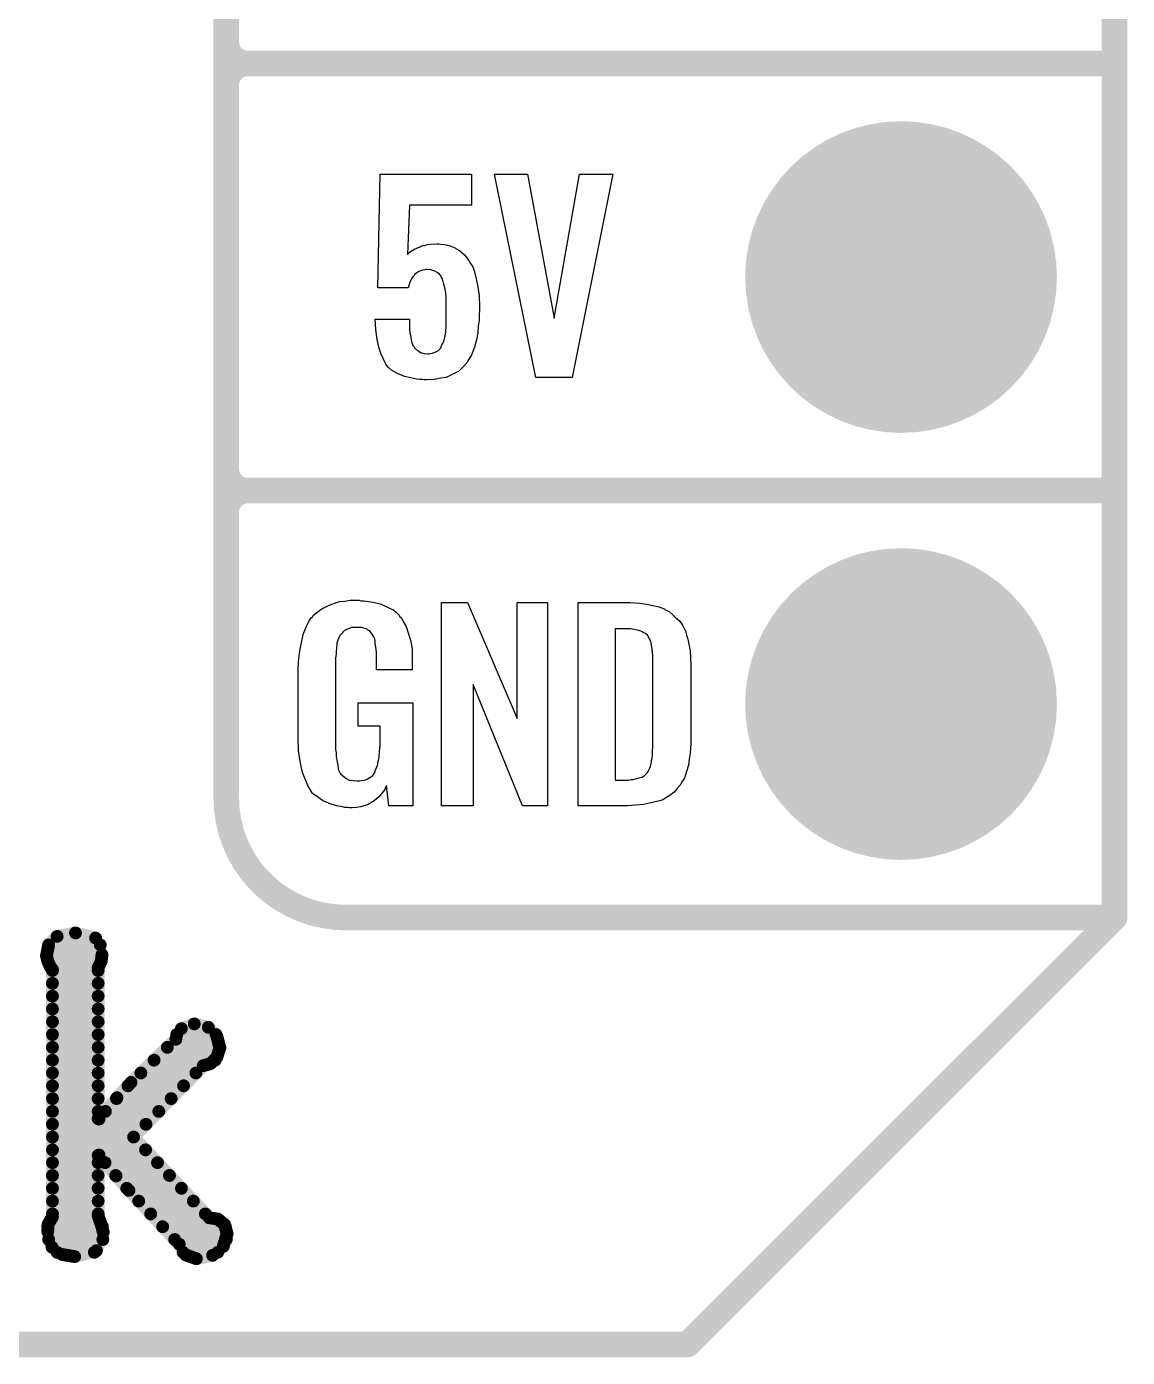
# Model space of a CAD drawing. Extents: x -0.07 to 0.95, y -0.15 to 2.1.
# Drawn here: x 0.6952 to 0.953, y -0.153 to 0.1587 of the extents above; entities that cross this region are included whole.
import ezdxf

# ---------------------------------------------------------------- set-up
doc = ezdxf.new("R2010")
doc.units = 0
doc.layers.get('0').update_dxf_attribs({"linetype": 'CONTINUOUS'})
for name, color, linetype in [('gko', 6, 'CONTINUOUS'), ('gto', 2, 'CONTINUOUS'), ('gts', 1, 'CONTINUOUS')]:
    doc.layers.add(name, color=color, linetype=linetype)

# ---------------------------------------------------------------- blocks, each defined once
blk = doc.blocks.new('D10')
at = {"const_width": 0.003}
blk.add_lwpolyline([(-0.0015, 0, 1), (0.0015, 0, 1)], format="xyb", close=True, dxfattribs=at)
blk = doc.blocks.new('D15')
at = {"const_width": 0.0015}
blk.add_lwpolyline([(-0.00075, 0, 1), (0.00075, 0, 1)], format="xyb", close=True, dxfattribs=at)
blk = doc.blocks.new('D43')
at = {"const_width": 0.0365}
blk.add_lwpolyline([(-0.01825, 0, 1), (0.01825, 0, 1)], format="xyb", close=True, dxfattribs=at)

msp = doc.modelspace()

# ---------------------------------------------------------------- linework, layer by layer
at = {"layer": 'gko', "color": 6, "const_width": 0.006}
for points in [[(0.95, 1.7), (0.95, -0.05)], [(0.85, -0.15), (0.95, -0.05)], [(-0.05, -0.15), (0.85, -0.15)]]:
    msp.add_lwpolyline(points, dxfattribs=at)
at = {"layer": 'gto', "color": 2}
for points, const_width in [([(0.742, -0.022), (0.742, 0.722)], 0.006), ([(0.742, 0.155), (0.742, 0.245)], 0.006), ([(0.742, 0.155), (0.742, 0.155)], 0.006), ([(0.742, 0.155), (0.742, 0.155)], 0.006), ([(0.747, 0.15), (0.747, 0.15)], 0.006), ([(0.747, 0.15), (0.747, 0.15)], 0.006), ([(0.747, 0.15), (0.747, 0.15)], 0.006), ([(0.747, 0.15), (0.747, 0.15)], 0.006), ([(0.747, 0.15), (0.95, 0.15)], 0.006), ([(0.747, 0.15), (0.95, 0.15)], 0.006), ([(0.742, 0.055), (0.742, 0.145)], 0.006), ([(0.742, 0.055), (0.742, 0.055)], 0.006), ([(0.742, 0.055), (0.742, 0.055)], 0.006), ([(0.747, 0.05), (0.747, 0.05)], 0.006), ([(0.747, 0.05), (0.747, 0.05)], 0.006), ([(0.747, 0.05), (0.747, 0.05)], 0.006), ([(0.747, 0.05), (0.747, 0.05)], 0.006), ([(0.747, 0.05), (0.95, 0.05)], 0.006), ([(0.747, 0.05), (0.95, 0.05)], 0.006), ([(0.742, -0.022), (0.742, -0.022)], 0.006), ([(0.742, -0.022), (0.742, -0.022)], 0.006), ([(0.77, -0.05), (0.95, -0.05)], 0.006), ([(0.8996, -0.05), (0.939, -0.05)], 0.006), ([(0.7004, -0.0564), (0.7024, -0.0544)], 0.003), ([(0.7024, -0.0544), (0.7067, -0.0536)], 0.003), ([(0.7067, -0.0536), (0.7114, -0.0548)], 0.003), ([(0.6999, -0.059), (0.7004, -0.0564)], 0.003), ([(0.7004, -0.0564), (0.7125, -0.0564)], 0.003), ([(0.7114, -0.0548), (0.7129, -0.0587)], 0.003), ([(0.6999, -0.059), (0.7002, -0.0602)], 0.003), ([(0.7, -0.0594), (0.7128, -0.0594)], 0.003), ([(0.7002, -0.0602), (0.7007, -0.0614)], 0.003), ([(0.712, -0.0617), (0.7127, -0.0603)], 0.003), ([(0.7127, -0.0603), (0.7129, -0.0587)], 0.003), ([(0.7007, -0.0614), (0.7013, -0.0622)], 0.003), ([(0.7013, -0.1201), (0.7013, -0.0622)], 0.003), ([(0.7013, -0.0624), (0.712, -0.0624)], 0.003), ([(0.712, -0.0971), (0.712, -0.0617)], 0.003), ([(0.7013, -0.0654), (0.712, -0.0654)], 0.003), ([(0.7013, -0.0684), (0.712, -0.0684)], 0.003), ([(0.7013, -0.0714), (0.712, -0.0714)], 0.003), ([(0.7013, -0.0744), (0.712, -0.0744)], 0.003), ([(0.7302, -0.0785), (0.7315, -0.076)], 0.003), ([(0.7315, -0.076), (0.7345, -0.0749)], 0.003), ([(0.7345, -0.0749), (0.7378, -0.0757)], 0.003), ([(0.7378, -0.0757), (0.7398, -0.0778)], 0.003), ([(0.7013, -0.0774), (0.712, -0.0774)], 0.003), ([(0.7197, -0.0886), (0.7302, -0.0785)], 0.003), ([(0.7304, -0.0774), (0.7396, -0.0774)], 0.003), ([(0.7398, -0.0778), (0.7405, -0.0805)], 0.003), ([(0.7013, -0.0804), (0.712, -0.0804)], 0.003), ([(0.7282, -0.0804), (0.7405, -0.0804)], 0.003), ([(0.7398, -0.0827), (0.7405, -0.0805)], 0.003), ([(0.7013, -0.0834), (0.712, -0.0834)], 0.003), ([(0.7203, -0.1014), (0.7366, -0.0847)], 0.003), ([(0.7251, -0.0834), (0.7394, -0.0834)], 0.003), ([(0.7366, -0.0847), (0.7383, -0.0842)], 0.003), ([(0.7383, -0.0842), (0.7398, -0.0827)], 0.003), ([(0.7013, -0.0864), (0.712, -0.0864)], 0.003), ([(0.7164, -0.0922), (0.7197, -0.0886)], 0.003), ([(0.722, -0.0864), (0.7349, -0.0864)], 0.003), ([(0.7013, -0.0894), (0.712, -0.0894)], 0.003), ([(0.719, -0.0894), (0.732, -0.0894)], 0.003), ([(0.7013, -0.0924), (0.712, -0.0924)], 0.003), ([(0.7122, -0.0972), (0.7164, -0.0922)], 0.003), ([(0.7163, -0.0924), (0.7291, -0.0924)], 0.003), ([(0.7013, -0.0954), (0.712, -0.0954)], 0.003), ([(0.712, -0.0971), (0.7122, -0.0972)], 0.003), ([(0.7137, -0.0954), (0.7262, -0.0954)], 0.003), ([(0.7013, -0.0984), (0.7232, -0.0984)], 0.003), ([(0.7013, -0.1014), (0.7203, -0.1014)], 0.003), ([(0.7203, -0.1014), (0.738, -0.1203)], 0.003), ([(0.7013, -0.1044), (0.7231, -0.1044)], 0.003), ([(0.7013, -0.1074), (0.712, -0.1074)], 0.003), ([(0.712, -0.1057), (0.7122, -0.1056)], 0.003), ([(0.712, -0.1199), (0.712, -0.1057)], 0.003), ([(0.7122, -0.1056), (0.7162, -0.1105)], 0.003), ([(0.7136, -0.1074), (0.7259, -0.1074)], 0.003), ([(0.7013, -0.1104), (0.712, -0.1104)], 0.003), ([(0.7161, -0.1104), (0.7287, -0.1104)], 0.003), ([(0.7162, -0.1105), (0.7192, -0.1139)], 0.003), ([(0.7013, -0.1134), (0.712, -0.1134)], 0.003), ([(0.7187, -0.1134), (0.7315, -0.1134)], 0.003), ([(0.7013, -0.1164), (0.712, -0.1164)], 0.003), ([(0.7192, -0.1139), (0.731, -0.1265)], 0.003), ([(0.7215, -0.1164), (0.7343, -0.1164)], 0.003), ([(0.7013, -0.1194), (0.712, -0.1194)], 0.003), ([(0.712, -0.1199), (0.7127, -0.1218)], 0.003), ([(0.7243, -0.1194), (0.7371, -0.1194)], 0.003), ([(0.7002, -0.1235), (0.7003, -0.1218)], 0.003), ([(0.7002, -0.1224), (0.713, -0.1224)], 0.003), ([(0.7003, -0.1218), (0.7013, -0.1201)], 0.003), ([(0.7127, -0.1218), (0.7132, -0.1237)], 0.003), ([(0.7271, -0.1224), (0.7418, -0.1224)], 0.003), ([(0.738, -0.1203), (0.74, -0.1206)], 0.003), ([(0.74, -0.1206), (0.7416, -0.1219)], 0.003), ([(0.7416, -0.1219), (0.7422, -0.124)], 0.003), ([(0.7002, -0.1235), (0.7012, -0.1272)], 0.003), ([(0.7004, -0.1254), (0.7131, -0.1254)], 0.003), ([(0.7116, -0.128), (0.7132, -0.1237)], 0.003), ([(0.7299, -0.1254), (0.742, -0.1254)], 0.003), ([(0.7413, -0.127), (0.7422, -0.124)], 0.003), ([(0.7012, -0.1272), (0.7036, -0.1289)], 0.003), ([(0.7024, -0.1284), (0.7111, -0.1284)], 0.003), ([(0.7036, -0.1289), (0.7065, -0.1294)], 0.003), ([(0.7065, -0.1294), (0.7116, -0.128)], 0.003), ([(0.731, -0.1265), (0.7325, -0.129)], 0.003), ([(0.7319, -0.1284), (0.74, -0.1284)], 0.003), ([(0.7325, -0.129), (0.735, -0.1299)], 0.003), ([(0.735, -0.1299), (0.7388, -0.1291)], 0.003), ([(0.7388, -0.1291), (0.7413, -0.127)], 0.003)]:
    msp.add_lwpolyline(points, dxfattribs=dict(at, const_width=const_width))
at = {"layer": 'gto', "color": 2, "const_width": 0.006}
for points in [[(0.742, 0.155, 0.414214), (0.747, 0.15)], [(0.747, 0.15, 0.414214), (0.742, 0.145)], [(0.747, 0.15, 0.414214), (0.742, 0.145)], [(0.742, 0.055, 0.414214), (0.747, 0.05)], [(0.747, 0.05, 0.414214), (0.742, 0.045)], [(0.747, 0.05, 0.414214), (0.742, 0.045)], [(0.742, -0.022, 0.414214), (0.77, -0.05)]]:
    msp.add_lwpolyline(points, format="xyb", dxfattribs=at)
at = {"layer": 'gto', "color": 2}
for points in [[(0.7994, 0.1168), (0.7849, 0.1168), (0.7844, 0.1053), (0.7845, 0.1054), (0.7846, 0.1055), (0.7851, 0.106), (0.7861, 0.1065), (0.7873, 0.1071), (0.7874, 0.1071), (0.7876, 0.1072), (0.788, 0.1074), (0.7885, 0.1074), (0.7891, 0.1076), (0.7898, 0.1077), (0.7913, 0.1078), (0.7918, 0.1078), (0.7922, 0.1077), (0.7931, 0.1076), (0.7942, 0.1074), (0.7954, 0.1069), (0.7966, 0.1062), (0.7978, 0.1052), (0.7988, 0.1039), (0.7989, 0.1037), (0.7992, 0.1032), (0.7997, 0.1024), (0.8001, 0.1012), (0.8005, 0.0996), (0.8009, 0.0977), (0.8012, 0.0956), (0.8013, 0.0931), (0.8013, 0.093), (0.8013, 0.0928), (0.8013, 0.0926), (0.8013, 0.0922), (0.8012, 0.0912), (0.8012, 0.0899), (0.801, 0.0885), (0.8009, 0.0869), (0.8006, 0.0853), (0.8002, 0.0839), (0.8002, 0.0837), (0.8, 0.0832), (0.7997, 0.0826), (0.7994, 0.0817), (0.7988, 0.0808), (0.7983, 0.0799), (0.7974, 0.0789), (0.7965, 0.078), (0.7964, 0.0779), (0.796, 0.0777), (0.7954, 0.0774), (0.7946, 0.077), (0.7935, 0.0765), (0.7922, 0.0763), (0.7907, 0.076), (0.7889, 0.0759), (0.7883, 0.0759), (0.7878, 0.076), (0.7873, 0.076), (0.7866, 0.0761), (0.7852, 0.0764), (0.7837, 0.0767), (0.7821, 0.0774), (0.7807, 0.0782), (0.78, 0.0788), (0.7795, 0.0794), (0.7794, 0.0796), (0.7791, 0.0801), (0.7787, 0.0809), (0.7782, 0.0821), (0.7777, 0.0836), (0.7773, 0.0854), (0.777, 0.0877), (0.7769, 0.0901), (0.7849, 0.0901), (0.7849, 0.09), (0.7849, 0.0895), (0.7849, 0.0888), (0.7849, 0.0878), (0.785, 0.0869), (0.7852, 0.0859), (0.7854, 0.0849), (0.7857, 0.084), (0.7858, 0.084), (0.7859, 0.0838), (0.7861, 0.0834), (0.7865, 0.083), (0.787, 0.0827), (0.7875, 0.0823), (0.7883, 0.0821), (0.7892, 0.082), (0.7895, 0.082), (0.7898, 0.0821), (0.7903, 0.0822), (0.7912, 0.0826), (0.7917, 0.0828), (0.7921, 0.0832), (0.7921, 0.0833), (0.7923, 0.0835), (0.7923, 0.0838), (0.7925, 0.0841), (0.7928, 0.0846), (0.793, 0.0852), (0.7933, 0.0866), (0.7933, 0.0867), (0.7934, 0.087), (0.7934, 0.0875), (0.7935, 0.0882), (0.7935, 0.089), (0.7935, 0.0901), (0.7935, 0.0913), (0.7935, 0.0926), (0.7935, 0.0926), (0.7935, 0.0927), (0.7935, 0.0933), (0.7935, 0.0941), (0.7935, 0.0952), (0.7934, 0.0963), (0.7932, 0.0975), (0.7929, 0.0986), (0.7926, 0.0995), (0.7926, 0.0996), (0.7924, 0.0999), (0.7923, 0.1002), (0.7919, 0.1007), (0.7914, 0.1011), (0.7908, 0.1014), (0.7899, 0.1017), (0.789, 0.1018), (0.7887, 0.1018), (0.7885, 0.1017), (0.788, 0.1016), (0.7871, 0.1013), (0.7866, 0.101), (0.7861, 0.1006), (0.7861, 0.1005), (0.786, 0.1004), (0.7858, 0.1001), (0.7855, 0.0998), (0.785, 0.0988), (0.7846, 0.0975), (0.7775, 0.0975), (0.778, 0.1241), (0.7994, 0.1241), (0.7994, 0.1168)], [(0.823, 0.0765), (0.8145, 0.0765), (0.8048, 0.1241), (0.8125, 0.1241), (0.8188, 0.0904), (0.8247, 0.1241), (0.8325, 0.1241), (0.823, 0.0765)], [(0.7735, 0.0242), (0.7742, 0.0242), (0.7748, 0.0241), (0.7763, 0.0239), (0.778, 0.0235), (0.7796, 0.0228), (0.7812, 0.022), (0.7818, 0.0215), (0.7825, 0.0208), (0.7826, 0.0206), (0.783, 0.0202), (0.7834, 0.0193), (0.7841, 0.0182), (0.7846, 0.0167), (0.7851, 0.015), (0.7855, 0.0129), (0.7855, 0.0105), (0.7855, 0.008), (0.7772, 0.008), (0.7772, 0.0106), (0.7772, 0.0107), (0.7772, 0.0111), (0.7772, 0.0116), (0.7772, 0.0121), (0.777, 0.0134), (0.7769, 0.0142), (0.7769, 0.0147), (0.7769, 0.0148), (0.7768, 0.015), (0.7768, 0.0153), (0.7766, 0.0156), (0.7762, 0.0164), (0.7756, 0.0171), (0.7754, 0.0172), (0.7751, 0.0174), (0.7748, 0.0176), (0.7744, 0.0177), (0.7738, 0.0179), (0.7732, 0.0179), (0.7721, 0.0179), (0.7718, 0.0179), (0.7713, 0.0179), (0.7702, 0.0175), (0.7697, 0.0172), (0.7693, 0.0168), (0.7691, 0.0166), (0.7687, 0.0161), (0.7682, 0.0153), (0.7679, 0.0142), (0.7679, 0.0141), (0.7679, 0.0139), (0.7678, 0.0135), (0.7678, 0.013), (0.7677, 0.0124), (0.7677, 0.0117), (0.7676, 0.0108), (0.7676, 0.0099), (0.7676, -0.01), (0.7676, -0.0102), (0.7676, -0.0106), (0.7677, -0.0114), (0.7677, -0.0123), (0.7679, -0.0132), (0.7681, -0.0142), (0.7682, -0.0153), (0.7686, -0.0161), (0.7687, -0.0162), (0.7688, -0.0164), (0.7692, -0.0167), (0.7695, -0.017), (0.7701, -0.0174), (0.7708, -0.0178), (0.7717, -0.0179), (0.7727, -0.018), (0.7732, -0.018), (0.7737, -0.0179), (0.7744, -0.0178), (0.775, -0.0176), (0.7756, -0.0172), (0.7763, -0.0167), (0.7768, -0.016), (0.7769, -0.0159), (0.7769, -0.0156), (0.7771, -0.0151), (0.7774, -0.0144), (0.7776, -0.0135), (0.7778, -0.0124), (0.7779, -0.0111), (0.778, -0.0096), (0.778, -0.0052), (0.7729, -0.0052), (0.7729, 0.0003), (0.7857, 0.0003), (0.7857, -0.0238), (0.7801, -0.0238), (0.7795, -0.0191), (0.7795, -0.0192), (0.7794, -0.0193), (0.7791, -0.02), (0.7785, -0.0208), (0.7777, -0.0217), (0.7766, -0.0227), (0.7752, -0.0235), (0.7735, -0.0241), (0.7725, -0.0242), (0.7715, -0.0243), (0.7708, -0.0243), (0.7704, -0.0242), (0.7698, -0.0242), (0.7692, -0.0241), (0.7678, -0.0238), (0.7661, -0.0233), (0.7645, -0.0226), (0.7631, -0.0216), (0.7623, -0.021), (0.7618, -0.0203), (0.7618, -0.0202), (0.7617, -0.0201), (0.7615, -0.0198), (0.7613, -0.0195), (0.7611, -0.0191), (0.7609, -0.0185), (0.7606, -0.0179), (0.7603, -0.0172), (0.76, -0.0164), (0.7597, -0.0154), (0.7593, -0.0134), (0.7589, -0.0109), (0.7588, -0.0081), (0.7588, 0.0079), (0.7588, 0.008), (0.7588, 0.0082), (0.7588, 0.0086), (0.7589, 0.0092), (0.7589, 0.0099), (0.759, 0.0106), (0.7592, 0.0125), (0.7596, 0.0144), (0.7601, 0.0165), (0.7609, 0.0184), (0.7613, 0.0193), (0.7619, 0.0202), (0.7619, 0.0203), (0.7621, 0.0203), (0.7624, 0.0208), (0.7633, 0.0215), (0.7644, 0.0223), (0.7658, 0.023), (0.7667, 0.0234), (0.7676, 0.0237), (0.7686, 0.024), (0.7698, 0.0241), (0.771, 0.0243), (0.7731, 0.0243), (0.7735, 0.0242)], [(0.8172, -0.0238), (0.8114, -0.0238), (0.7998, 0.0046), (0.7998, -0.0238), (0.7924, -0.0238), (0.7924, 0.0238), (0.7985, 0.0238), (0.8101, -0.0034), (0.8101, 0.0238), (0.8172, 0.0238), (0.8172, -0.0238)], [(0.8376, 0.0237), (0.8389, 0.0236), (0.8404, 0.0234), (0.8419, 0.0231), (0.8434, 0.0228), (0.8447, 0.0222), (0.8448, 0.0221), (0.8452, 0.0219), (0.8458, 0.0216), (0.8465, 0.021), (0.8472, 0.0203), (0.8481, 0.0195), (0.8488, 0.0185), (0.8494, 0.0174), (0.8495, 0.0172), (0.8496, 0.0168), (0.8498, 0.0161), (0.8501, 0.0152), (0.8503, 0.014), (0.8506, 0.0125), (0.8507, 0.0108), (0.8508, 0.009), (0.8508, -0.0083), (0.8508, -0.0084), (0.8508, -0.0086), (0.8508, -0.0089), (0.8508, -0.0093), (0.8507, -0.0103), (0.8506, -0.0115), (0.8504, -0.0129), (0.8502, -0.0143), (0.8498, -0.0158), (0.8494, -0.0171), (0.8493, -0.0173), (0.8491, -0.0177), (0.8487, -0.0182), (0.8483, -0.019), (0.8476, -0.0198), (0.8469, -0.0206), (0.8459, -0.0214), (0.8447, -0.0221), (0.8446, -0.0222), (0.8442, -0.0224), (0.8435, -0.0227), (0.8424, -0.0229), (0.8411, -0.0232), (0.8397, -0.0235), (0.8379, -0.0237), (0.836, -0.0238), (0.8244, -0.0238), (0.8244, 0.0238), (0.8366, 0.0238), (0.8376, 0.0237)], [(0.8367, 0.0176), (0.8331, 0.0176), (0.8331, -0.0178), (0.8362, -0.0178), (0.8368, -0.0177), (0.8373, -0.0177), (0.8387, -0.0173), (0.8394, -0.0171), (0.8399, -0.0167), (0.84, -0.0167), (0.8401, -0.0166), (0.8406, -0.016), (0.8411, -0.0152), (0.8413, -0.0146), (0.8415, -0.014), (0.8415, -0.0139), (0.8416, -0.0136), (0.8416, -0.0132), (0.8417, -0.0127), (0.8418, -0.0119), (0.8418, -0.011), (0.8419, -0.0099), (0.8419, -0.0087), (0.8419, 0.0095), (0.8419, 0.0097), (0.8419, 0.0101), (0.8419, 0.0106), (0.8419, 0.0113), (0.8417, 0.0129), (0.8416, 0.0137), (0.8415, 0.0143), (0.8415, 0.0144), (0.8414, 0.0146), (0.8413, 0.0149), (0.8411, 0.0153), (0.8406, 0.0161), (0.8402, 0.0165), (0.8398, 0.0167), (0.8397, 0.0167), (0.8395, 0.0168), (0.8392, 0.017), (0.8387, 0.0172), (0.8382, 0.0173), (0.8375, 0.0175), (0.8367, 0.0176)]]:
    msp.add_lwpolyline(points, dxfattribs=at)

# ---------------------------------------------------------------- block references
at = {"layer": 'gko'}
for p in [(0.95, -0.05), (0.95, -0.05), (0.85, -0.15)]:
    msp.add_blockref('D10', p, dxfattribs=at)
at = {"layer": 'gto'}
for name, p in [('D10', (0.742, 0.155)), ('D10', (0.742, 0.155)), ('D10', (0.742, 0.155)), ('D10', (0.742, 0.155)), ('D10', (0.747, 0.15)), ('D10', (0.747, 0.15)), ('D10', (0.747, 0.15)), ('D10', (0.747, 0.15)), ('D10', (0.747, 0.15)), ('D10', (0.747, 0.15)), ('D10', (0.747, 0.15)), ('D10', (0.747, 0.15)), ('D10', (0.747, 0.15)), ('D10', (0.95, 0.15)), ('D10', (0.95, 0.15)), ('D10', (0.742, 0.145)), ('D10', (0.742, 0.145)), ('D10', (0.742, 0.145)), ('D10', (0.742, 0.055)), ('D10', (0.742, 0.055)), ('D10', (0.742, 0.055)), ('D10', (0.742, 0.055)), ('D10', (0.747, 0.05)), ('D10', (0.747, 0.05)), ('D10', (0.747, 0.05)), ('D10', (0.747, 0.05)), ('D10', (0.747, 0.05)), ('D10', (0.747, 0.05)), ('D10', (0.747, 0.05)), ('D10', (0.747, 0.05)), ('D10', (0.747, 0.05)), ('D10', (0.95, 0.05)), ('D10', (0.95, 0.05)), ('D10', (0.742, 0.045)), ('D10', (0.742, 0.045)), ('D10', (0.742, -0.022)), ('D10', (0.742, -0.022)), ('D10', (0.742, -0.022)), ('D10', (0.742, -0.022)), ('D10', (0.77, -0.05)), ('D10', (0.77, -0.05)), ('D10', (0.8996, -0.05)), ('D10', (0.939, -0.05)), ('D10', (0.95, -0.05)), ('D15', (0.7024, -0.0544)), ('D15', (0.7024, -0.0544)), ('D15', (0.7067, -0.0536)), ('D15', (0.7067, -0.0536)), ('D15', (0.7004, -0.0564)), ('D15', (0.7004, -0.0564)), ('D15', (0.7004, -0.0564)), ('D15', (0.7114, -0.0548)), ('D15', (0.7114, -0.0548)), ('D15', (0.7125, -0.0564)), ('D15', (0.6999, -0.059)), ('D15', (0.6999, -0.059)), ('D15', (0.7, -0.0594)), ('D15', (0.7002, -0.0602)), ('D15', (0.7127, -0.0603)), ('D15', (0.7128, -0.0594)), ('D15', (0.7129, -0.0587)), ('D15', (0.7129, -0.0587)), ('D15', (0.7007, -0.0614)), ('D15', (0.7013, -0.0622)), ('D15', (0.7013, -0.0622)), ('D15', (0.7013, -0.0624)), ('D15', (0.712, -0.0617)), ('D15', (0.712, -0.0617)), ('D15', (0.712, -0.0624)), ('D15', (0.7013, -0.0654)), ('D15', (0.712, -0.0654)), ('D15', (0.7013, -0.0684)), ('D15', (0.712, -0.0684)), ('D15', (0.7013, -0.0714)), ('D15', (0.712, -0.0714)), ('D15', (0.7013, -0.0744)), ('D15', (0.712, -0.0744)), ('D15', (0.7315, -0.076)), ('D15', (0.7315, -0.076)), ('D15', (0.7345, -0.0749)), ('D15', (0.7345, -0.0749)), ('D15', (0.7378, -0.0757)), ('D15', (0.7378, -0.0757)), ('D15', (0.7013, -0.0774)), ('D15', (0.712, -0.0774)), ('D15', (0.7302, -0.0785)), ('D15', (0.7302, -0.0785)), ('D15', (0.7304, -0.0774)), ('D15', (0.7396, -0.0774)), ('D15', (0.7398, -0.0778)), ('D15', (0.7398, -0.0778)), ('D15', (0.7013, -0.0804)), ('D15', (0.712, -0.0804)), ('D15', (0.7282, -0.0804)), ('D15', (0.7405, -0.0804)), ('D15', (0.7405, -0.0805)), ('D15', (0.7405, -0.0805)), ('D15', (0.7013, -0.0834)), ('D15', (0.712, -0.0834)), ('D15', (0.7251, -0.0834)), ('D15', (0.7366, -0.0847)), ('D15', (0.7383, -0.0842)), ('D15', (0.7394, -0.0834)), ('D15', (0.7398, -0.0827)), ('D15', (0.7013, -0.0864)), ('D15', (0.712, -0.0864)), ('D15', (0.7197, -0.0886)), ('D15', (0.7197, -0.0886)), ('D15', (0.722, -0.0864)), ('D15', (0.7349, -0.0864)), ('D15', (0.7013, -0.0894)), ('D15', (0.712, -0.0894)), ('D15', (0.719, -0.0894)), ('D15', (0.732, -0.0894)), ('D15', (0.7013, -0.0924)), ('D15', (0.712, -0.0924)), ('D15', (0.7163, -0.0924)), ('D15', (0.7164, -0.0922)), ('D15', (0.7164, -0.0922)), ('D15', (0.7291, -0.0924)), ('D15', (0.7013, -0.0954)), ('D15', (0.712, -0.0954)), ('D15', (0.712, -0.0971)), ('D15', (0.712, -0.0971)), ('D15', (0.7122, -0.0972)), ('D15', (0.7122, -0.0972)), ('D15', (0.7137, -0.0954)), ('D15', (0.7262, -0.0954)), ('D15', (0.7013, -0.0984)), ('D15', (0.7232, -0.0984)), ('D15', (0.7013, -0.1014)), ('D15', (0.7203, -0.1014)), ('D15', (0.7203, -0.1014)), ('D15', (0.7203, -0.1014)), ('D15', (0.7013, -0.1044)), ('D15', (0.7013, -0.1074)), ('D15', (0.712, -0.1057)), ('D15', (0.712, -0.1074)), ('D15', (0.7122, -0.1056)), ('D15', (0.7136, -0.1074)), ('D15', (0.7231, -0.1044)), ('D15', (0.7259, -0.1074)), ('D15', (0.7013, -0.1104)), ('D15', (0.712, -0.1104)), ('D15', (0.7161, -0.1104)), ('D15', (0.7162, -0.1105)), ('D15', (0.7287, -0.1104)), ('D15', (0.7013, -0.1134)), ('D15', (0.712, -0.1134)), ('D15', (0.7187, -0.1134)), ('D15', (0.7315, -0.1134)), ('D15', (0.7013, -0.1164)), ('D15', (0.712, -0.1164)), ('D15', (0.7192, -0.1139)), ('D15', (0.7215, -0.1164)), ('D15', (0.7343, -0.1164)), ('D15', (0.7013, -0.1194)), ('D15', (0.712, -0.1194)), ('D15', (0.712, -0.1199)), ('D15', (0.712, -0.1199)), ('D15', (0.7243, -0.1194)), ('D15', (0.7371, -0.1194)), ('D15', (0.7002, -0.1224)), ('D15', (0.7003, -0.1218)), ('D15', (0.7003, -0.1218)), ('D15', (0.7013, -0.1201)), ('D15', (0.7013, -0.1201)), ('D15', (0.7127, -0.1218)), ('D15', (0.7127, -0.1218)), ('D15', (0.713, -0.1224)), ('D15', (0.7271, -0.1224)), ('D15', (0.738, -0.1203)), ('D15', (0.738, -0.1203)), ('D15', (0.74, -0.1206)), ('D15', (0.74, -0.1206)), ('D15', (0.7416, -0.1219)), ('D15', (0.7416, -0.1219)), ('D15', (0.7418, -0.1224)), ('D15', (0.7002, -0.1235)), ('D15', (0.7002, -0.1235)), ('D15', (0.7004, -0.1254)), ('D15', (0.7131, -0.1254)), ('D15', (0.7132, -0.1237)), ('D15', (0.7132, -0.1237)), ('D15', (0.7299, -0.1254)), ('D15', (0.742, -0.1254)), ('D15', (0.7422, -0.124)), ('D15', (0.7422, -0.124)), ('D15', (0.7012, -0.1272)), ('D15', (0.7024, -0.1284)), ('D15', (0.7036, -0.1289)), ('D15', (0.7111, -0.1284)), ('D15', (0.7116, -0.128)), ('D15', (0.731, -0.1265)), ('D15', (0.7319, -0.1284)), ('D15', (0.7325, -0.129)), ('D15', (0.7388, -0.1291)), ('D15', (0.74, -0.1284)), ('D15', (0.7413, -0.127)), ('D15', (0.7065, -0.1294)), ('D15', (0.735, -0.1299))]:
    msp.add_blockref(name, p, dxfattribs=at)
at = {"layer": 'gts'}
for p in [(0.9, 0.1), (0.9, 0)]:
    msp.add_blockref('D43', p, dxfattribs=at)

doc.saveas('drawing.dxf')
